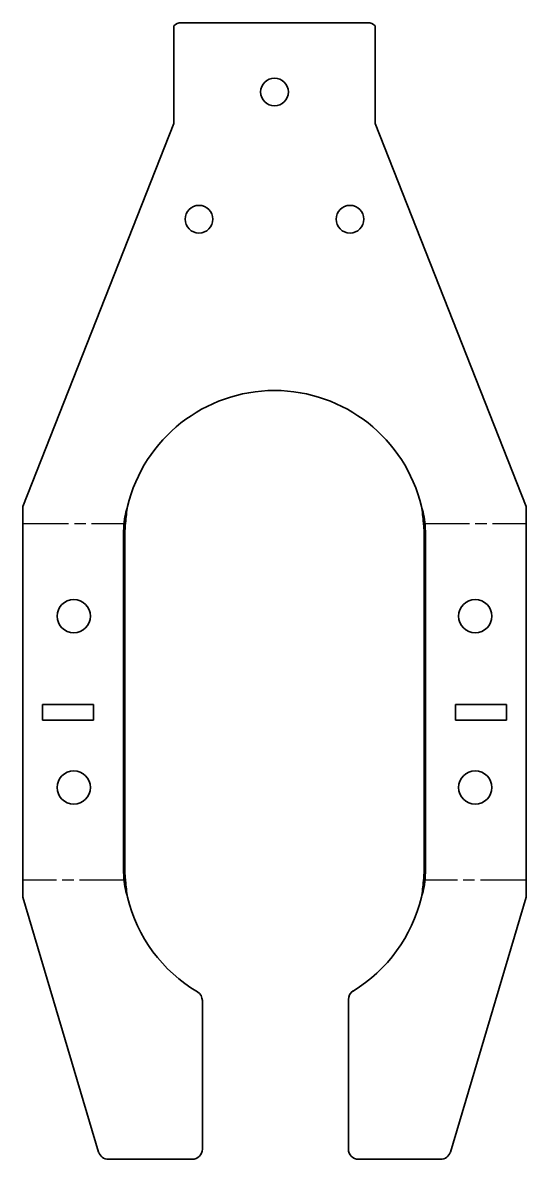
# Model space of a CAD drawing. Header units: millimetres. Extents: x 0 to 100, y 0 to 226.
import ezdxf

# ---------------------------------------------------------------- set-up
doc = ezdxf.new("R2010")
doc.units = ezdxf.units.MM
doc.linetypes.add('Chain', pattern=[13.68, 9.12, -1.14, 2.28, -1.14])
doc.layers.add('Bend Centerline (ANSI)', color=7, linetype='Chain', lineweight=25)
doc.layers.add('Visible (ANSI)', color=7, linetype='Continuous', lineweight=35)

# ---------------------------------------------------------------- blocks, each defined once
blk = doc.blocks.new('CDR-IN-V029-CSMM001_Chapas Agarraderas_CDR-IN-V029-CSMM001 (Desplegada)')
at = {"layer": 'Bend Centerline (ANSI)'}
for p, q in [((-50, 13.39), (-29.6, 13.39)), ((29.6, 13.39), (50, 13.39)), ((-29.6, -57.39), (-50, -57.39)), ((50, -57.39), (29.6, -57.39))]:
    blk.add_line(p, q, dxfattribs=at)
at = {"layer": 'Visible (ANSI)'}
for p, q in [((-18.53, 112.79), (18.53, 112.79)), ((-20, 112.14), (-20, 92.79)), ((20, 92.79), (20, 112.14)), ((-20, 92.79), (-50, 16.79)), ((50, 16.79), (20, 92.79)), ((-50, 16.79), (-50, -60.79)), ((50, 16.79), (50, -60.79)), ((-29.98, -54), (-29.98, 10)), ((-29.73, 10), (-29.73, -54)), ((29.73, -54), (29.73, 10)), ((29.98, 10), (29.98, -54)), ((-46.05, -22.55), (-35.95, -22.55)), ((-46.05, -25.65), (-46.05, -22.55)), ((-35.95, -22.55), (-35.95, -25.65)), ((35.95, -22.55), (46.05, -22.55)), ((35.95, -25.65), (35.95, -22.55)), ((46.05, -22.55), (46.05, -25.65)), ((-35.95, -25.65), (-46.05, -25.65)), ((46.05, -25.65), (35.95, -25.65)), ((-50, -60.79), (-34.92, -111.36)), ((34.92, -111.36), (50, -60.79)), ((14.67, -81.1), (14.67, -110.79)), ((-14.33, -110.79), (-14.33, -81.3)), ((-33, -112.79), (-16.33, -112.79)), ((16.67, -112.79), (33, -112.79))]:
    blk.add_line(p, q, dxfattribs=at)
for centre, radius in [((0, 99.04), 2.75), ((-15, 73.79), 2.75), ((15, 73.79), 2.75), ((-39.87, -5), 3.3), ((39.87, -5), 3.3), ((-39.87, -39), 3.3), ((39.87, -39), 3.3)]:
    blk.add_circle(centre, radius, dxfattribs=at)
at = {"layer": 'Visible (ANSI)', "extrusion": (0, 0, -1)}
for centre, radius, start, end in [((18.53, 110.79), 2, 42.6766, 90), ((-18.53, 110.79), 2, 90, 137.3234), ((0, 9.79), 30, 13.4934, 166.5066), ((0, -53.79), 30, 300.6911, 346.5066), ((0, -53.79), 30, 193.4934, 238.6113), ((16.33, -81.3), 2, 120.6911, 180), ((-16.67, -81.1), 2, 0, 58.6113), ((33, -110.79), 2, 270, 343.393), ((16.33, -110.79), 2, 180, 270), ((-16.67, -110.79), 2, 270, 0), ((-33, -110.79), 2, 196.607, 270)]:
    blk.add_arc(centre, radius, start, end, dxfattribs=at)
at = {"layer": 'Visible (ANSI)'}
for points in [[(-29.59, 15.26), (-29.48, 15.78), (-29.33, 16.3), (-29.17, 16.79)], [(-29.17, 16.79), (-29.35, 15.74), (-29.5, 14.55), (-29.59, 13.48)], [(29.59, 13.48), (29.5, 14.55), (29.35, 15.74), (29.17, 16.79)], [(29.17, 16.79), (29.33, 16.3), (29.48, 15.78), (29.59, 15.26)], [(-29.59, -57.48), (-29.5, -58.55), (-29.35, -59.74), (-29.17, -60.79)], [(29.17, -60.79), (29.35, -59.74), (29.5, -58.55), (29.59, -57.48)], [(-29.17, -60.79), (-29.33, -60.3), (-29.48, -59.78), (-29.59, -59.26)], [(29.59, -59.26), (29.48, -59.78), (29.33, -60.3), (29.17, -60.79)]]:
    blk.add_open_spline(points, degree=3, dxfattribs=at)
for points, knots in [([(-29.98, 10), (-29.98, 11.03), (-29.97, 12.18), (-29.89, 13.23), (-29.83, 13.89), (-29.74, 14.57), (-29.59, 15.26)], [0, 0, 0, 0, 0.4291527, 0.4291527, 0.4291527, 0.7020708, 0.7020708, 0.7020708, 0.7020708]), ([(29.59, 15.26), (29.75, 14.54), (29.84, 13.83), (29.89, 13.13), (29.97, 12.12), (29.98, 11), (29.98, 10)], [-0.7020708, -0.7020708, -0.7020708, -0.7020708, -0.416747, -0.416747, -0.416747, 0, 0, 0, 0]), ([(-29.59, 13.48), (-29.65, 12.79), (-29.69, 12.06), (-29.71, 11.33), (-29.73, 10.87), (-29.73, 10.43), (-29.73, 10)], [-0.232581, -0.232581, -0.232581, -0.232581, -0.0888045, -0.0888045, -0.0888045, 0, 0, 0, 0]), ([(29.73, 10), (29.73, 10.83), (29.71, 11.75), (29.66, 12.62), (29.64, 12.91), (29.62, 13.2), (29.59, 13.48)], [0, 0, 0, 0, 0.1737802, 0.1737802, 0.1737802, 0.232581, 0.232581, 0.232581, 0.232581]), ([(-29.59, -59.26), (-29.75, -58.54), (-29.84, -57.83), (-29.89, -57.13), (-29.97, -56.12), (-29.98, -55), (-29.98, -54)], [-0.7020708, -0.7020708, -0.7020708, -0.7020708, -0.416747, -0.416747, -0.416747, 0, 0, 0, 0]), ([(-29.73, -54), (-29.73, -54.83), (-29.71, -55.75), (-29.66, -56.62), (-29.64, -56.91), (-29.62, -57.2), (-29.59, -57.48)], [0, 0, 0, 0, 0.1737802, 0.1737802, 0.1737802, 0.232581, 0.232581, 0.232581, 0.232581]), ([(29.59, -57.48), (29.65, -56.79), (29.69, -56.06), (29.71, -55.33), (29.73, -54.87), (29.73, -54.43), (29.73, -54)], [-0.232581, -0.232581, -0.232581, -0.232581, -0.0888045, -0.0888045, -0.0888045, 0, 0, 0, 0]), ([(29.98, -54), (29.98, -55.03), (29.97, -56.18), (29.89, -57.23), (29.83, -57.89), (29.74, -58.57), (29.59, -59.26)], [0, 0, 0, 0, 0.4291527, 0.4291527, 0.4291527, 0.7020708, 0.7020708, 0.7020708, 0.7020708])]:
    blk.add_open_spline(points, degree=3, knots=knots, dxfattribs=at)

msp = doc.modelspace()

# ---------------------------------------------------------------- block references
msp.add_blockref('CDR-IN-V029-CSMM001_Chapas Agarraderas_CDR-IN-V029-CSMM001 (Desplegada)', (50, 112.79))

doc.saveas('drawing.dxf')
